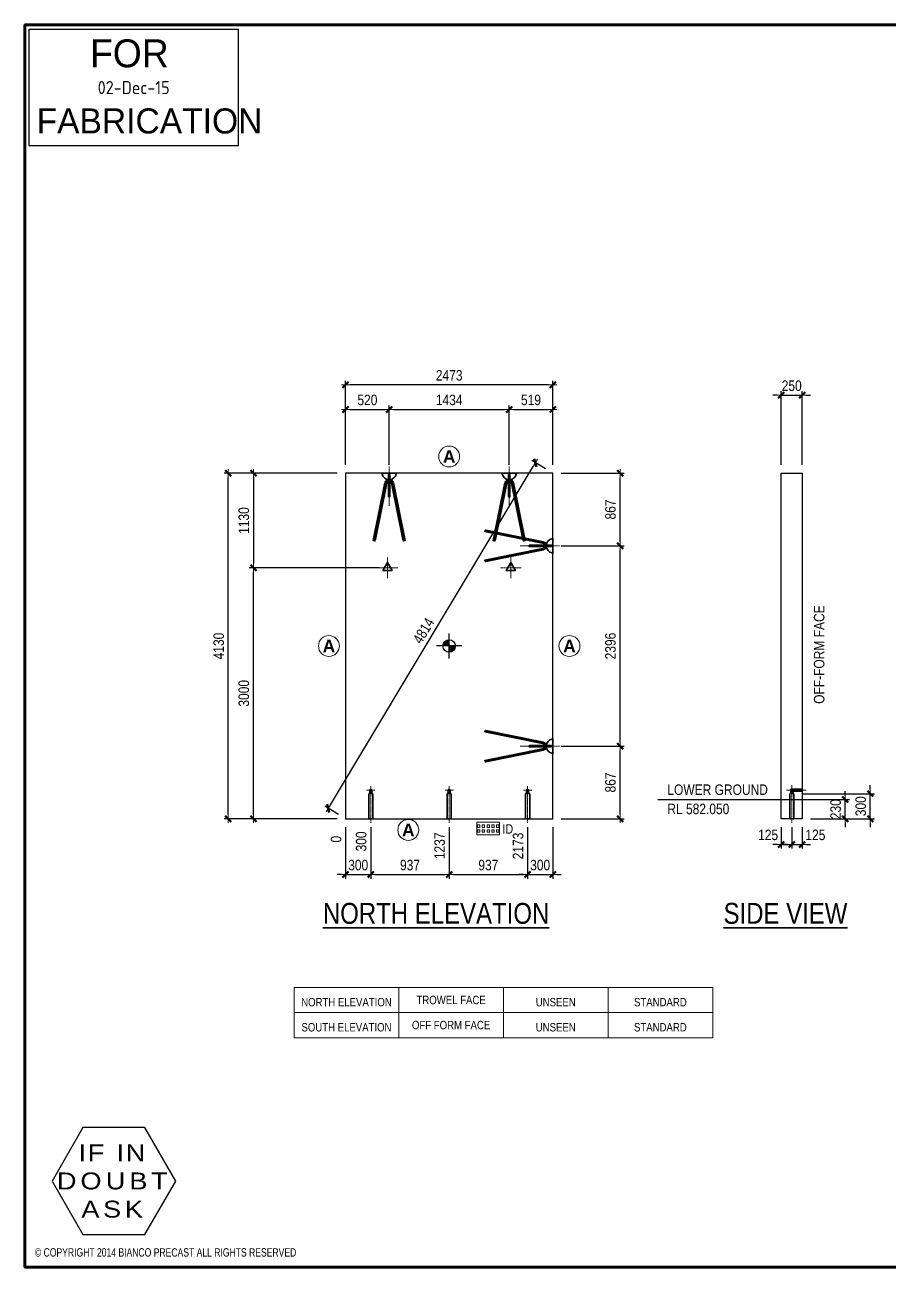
# Model space of a CAD drawing. Extents: x -106187 to -85187, y 571655 to 586505.
# Drawn here: x -106187 to -95862, y 571655 to 586505 of the extents above; entities that cross this region are included whole.
import ezdxf
from ezdxf.enums import TextEntityAlignment as Align

# ---------------------------------------------------------------- set-up
doc = ezdxf.new("R2010")
doc.units = 0
doc.header["$LTSCALE"] = 5
doc.header["$MEASUREMENT"] = 0
for name, pattern in [('CENTER2', [1.125, 0.75, -0.125, 0.125, -0.125]), ('HIDDEN2', [0.1875, 0.125, -0.0625]), ('PHANTOM2', [31.75, 15.875, -3.175, 3.175, -3.175, 3.175, -3.175])]:
    doc.linetypes.add(name, pattern=pattern)
for name, color, linetype in [('COG', 8, 'Continuous'), ('EditOff', 7, 'Continuous'), ('Grid', 8, 'Continuous'), ('LIFTERS', 7, 'Continuous'), ('PANEL', 3, 'Continuous'), ('PLATES', 7, 'Continuous'), ('PROPS', 7, 'Continuous'), ('Stamp-Red', 240, 'Continuous')]:
    doc.layers.add(name, color=color, linetype=linetype)
for name, color, linetype, lineweight in [('Dimension', 4, 'Continuous', 18), ('Dimension_Tick', 7, 'Continuous', 50), ('DUCTS', 130, 'HIDDEN2', 35), ('Ferrule-M20', 160, 'Continuous', 35), ('Legend-Text', 7, 'Continuous', 25), ('Lifter-7t', 200, 'Continuous', 35), ('Outline 0.3', 90, 'Continuous', 30), ('REF', 241, 'Continuous', 13), ('References', 7, 'Continuous', 18), ('Refs-Center', 7, 'CENTER2', 13), ('Refs-Phantom', 7, 'PHANTOM2', 13), ('Reo 0.4', 142, 'Continuous', 40), ('Text-Finishes', 7, 'Continuous', 18), ('Text-General', 7, 'Continuous', 18), ('TEXT25', 4, 'Continuous', 35), ('TEXT50', 3, 'Continuous', 35), ('Title-Border', 7, 'Continuous', 70), ('Title-Text', 7, 'Continuous', 25)]:
    doc.layers.add(name, color=color, linetype=linetype, lineweight=lineweight)
doc.styles.add('Bi', font='ARIALNB.TTF', dxfattribs={"width": 1.2, "height": 150})
doc.styles.add('DateStamp', font='isocp.shx')
doc.styles.add('DateText1', font='GILLUBCD.TTF')
doc.styles.add('DIMENSIONS', font='ARIALN.TTF')
doc.styles.add('GENERAL', font='ARIALN.TTF')
doc.styles.add('ISO', font='ISO3098B.shx')
doc.styles.add('Legend-Text', font='GILC____.TTF')
doc.styles.get("Standard").update_dxf_attribs({"font": 'iso3098b.shx'})
doc.styles.add('Titlebar-Attributes', font='ARIALN.TTF')
doc.styles.add('Titlebar-Text', font='GILC____.TTF')
doc.dimstyles.new('Bianco Precast Shop', dxfattribs={"dimscale": 50, "dimtxt": 2.5, "dimasz": 1, "dimexe": 1, "dimexo": 2, "dimgap": 1, "dimtad": 1, "dimdec": 0, "dimlfac": -1, "dimdsep": 46, "dimtxsty": 'DIMENSIONS', "dimblk": 'DIMS-TICK', "dimcen": 1, "dimclrd": 256, "dimclre": 256, "dimclrt": 256, "dimadec": 3, "dimazin": 2, "dimtfac": 1, "dimtdec": 0, "dimtix": 1, "dimtmove": 2, "dimatfit": 3, "dimfxl": 1, "dimtvp": 1.5, "dimtzin": 0, "dimarcsym": 0})

# ---------------------------------------------------------------- blocks, each defined once
blk = doc.blocks.new('FinishesTable')
at = {"layer": 'Text-Finishes'}
for p, q in [((0, 0), (0, -12)), ((0, 0), (100, 0)), ((25, 0), (25, -12)), ((50, 0), (50, -12)), ((75, 0), (75, -12)), ((100, 0), (100, -12)), ((0, -6), (100, -6)), ((0, -12), (100, -12))]:
    blk.add_line(p, q, dxfattribs=at)
at = {"char_height": 2, "width": 23, "attachment_point": 5, "style": 'GENERAL'}
for s, insert in [('{\\C0;TROWEL FACE}', (37.5, -3)), ('{\\C0;OFF FORM FACE}', (37.5, -9))]:
    blk.add_mtext(s, dxfattribs=dict(at, insert=insert))
at = {"style": 'GENERAL', "flags": 8}
for tag, p in [('VIEWEDOPP', (12.5, -4.51)), ('NFFINISHREF', (62.5, -4.51)), ('NFFINISH', (87.5, -4.51)), ('VIEWED', (12.5, -10.51)), ('FFFINISHREF', (62.5, -10.51)), ('FFFINISH', (87.5, -10.51))]:
    blk.add_attdef(tag, text='', height=2, dxfattribs=at).set_placement(p, align=Align.CENTER)
blk = doc.blocks.new('DIMS-TICK')
for p, q in [((-1, 0), (1, 0)), ((0, 0), (-0.33, 0))]:
    blk.add_line(p, q)
at = {"layer": 'Dimension_Tick'}
blk.add_line((-0.71, -0.71), (0.71, 0.71), dxfattribs=at)
blk = doc.blocks.new('*D31')
at = {"layer": 'Defpoints', "color": 0, "transparency": 16777216}
for p in [(-97025, 577015), (-96901, 577015), (-96901, 576708)]:
    blk.add_point(p, dxfattribs=at)
at = {"layer": 'Dimension', "lineweight": -2, "transparency": 16777216}
for p, q in [((-97025, 576915), (-97025, 576658)), ((-96901, 576915), (-96901, 576658)), ((-97075, 576708), (-97125, 576708)), ((-97025, 576708), (-96901, 576708)), ((-96851, 576708), (-96801, 576708))]:
    blk.add_line(p, q, dxfattribs=at)
at = {"layer": 'Dimension', "lineweight": -2, "transparency": 16777216, "xscale": 50, "yscale": 50, "zscale": 50}
blk.add_blockref('DIMS-TICK', (-97025, 576708), dxfattribs=at)
at = {"layer": 'Dimension', "lineweight": -2, "transparency": 16777216, "xscale": 50, "yscale": 50, "zscale": 50, "rotation": 180}
blk.add_blockref('DIMS-TICK', (-96901, 576708), dxfattribs=at)
at = {"layer": 'Dimension', "transparency": 16777216, "insert": (-96743, 576822), "char_height": 125, "attachment_point": 5, "style": 'DIMENSIONS'}
blk.add_mtext('125', dxfattribs=at)
blk = doc.blocks.new('*D35')
at = {"layer": 'Defpoints', "color": 0, "transparency": 16777216}
for p in [(-97151, 577015), (-97025, 577015), (-97025, 576708)]:
    blk.add_point(p, dxfattribs=at)
at = {"layer": 'Dimension', "lineweight": -2, "transparency": 16777216}
for p, q in [((-97151, 576915), (-97151, 576658)), ((-97025, 576915), (-97025, 576658)), ((-97201, 576708), (-97251, 576708)), ((-97151, 576708), (-97025, 576708)), ((-96975, 576708), (-96925, 576708))]:
    blk.add_line(p, q, dxfattribs=at)
at = {"layer": 'Dimension', "lineweight": -2, "transparency": 16777216, "xscale": 50, "yscale": 50, "zscale": 50}
blk.add_blockref('DIMS-TICK', (-97151, 576708), dxfattribs=at)
at = {"layer": 'Dimension', "lineweight": -2, "transparency": 16777216, "xscale": 50, "yscale": 50, "zscale": 50, "rotation": 180}
blk.add_blockref('DIMS-TICK', (-97025, 576708), dxfattribs=at)
at = {"layer": 'Dimension', "transparency": 16777216, "insert": (-97308, 576822), "char_height": 125, "attachment_point": 5, "style": 'DIMENSIONS'}
blk.add_mtext('125', dxfattribs=at)
blk = doc.blocks.new('*D34')
at = {"layer": 'Defpoints', "color": 0, "transparency": 16777216}
for p in [(-97000, 577315), (-96087, 577315), (-96901, 577015)]:
    blk.add_point(p, dxfattribs=at)
at = {"layer": 'Dimension', "lineweight": -2, "transparency": 16777216}
for p, q in [((-96087, 577365), (-96087, 577415)), ((-96900, 577315), (-96037, 577315)), ((-96087, 577015), (-96087, 577315)), ((-96801, 577015), (-96037, 577015)), ((-96087, 576965), (-96087, 576915))]:
    blk.add_line(p, q, dxfattribs=at)
at = {"layer": 'Dimension', "lineweight": -2, "transparency": 16777216, "xscale": 50, "yscale": 50, "zscale": 50}
for p, rotation in [((-96087, 577315), 270), ((-96087, 577015), 90)]:
    blk.add_blockref('DIMS-TICK', p, dxfattribs=dict(at, rotation=rotation))
at = {"layer": 'Dimension', "transparency": 16777216, "insert": (-96201, 577165), "char_height": 125, "attachment_point": 5, "rotation": 90, "style": 'DIMENSIONS'}
blk.add_mtext('300', dxfattribs=at)
blk = doc.blocks.new('*D33')
at = {"layer": 'Defpoints', "color": 0, "transparency": 16777216}
for p in [(-96901, 577245), (-96387, 577245), (-96901, 577015)]:
    blk.add_point(p, dxfattribs=at)
at = {"layer": 'Dimension', "lineweight": -2, "transparency": 16777216}
for p, q in [((-96801, 577245), (-96337, 577245)), ((-96387, 577295), (-96387, 577345)), ((-96387, 577015), (-96387, 577245)), ((-96801, 577015), (-96337, 577015)), ((-96387, 576965), (-96387, 576915))]:
    blk.add_line(p, q, dxfattribs=at)
at = {"layer": 'Dimension', "lineweight": -2, "transparency": 16777216, "xscale": 50, "yscale": 50, "zscale": 50}
for p, rotation in [((-96387, 577245), 270), ((-96387, 577015), 90)]:
    blk.add_blockref('DIMS-TICK', p, dxfattribs=dict(at, rotation=rotation))
at = {"layer": 'Dimension', "transparency": 16777216, "insert": (-96501, 577130), "char_height": 125, "attachment_point": 5, "rotation": 90, "style": 'DIMENSIONS'}
blk.add_mtext('230', dxfattribs=at)
blk = doc.blocks.new('LEVELRL')
at = {"layer": 'TEXT25', "color": 4, "linetype": 'ByBlock', "style": 'GENERAL'}
for tag, p in [('LEVEL', (226, 110)), ('RLS', (226, -350))]:
    blk.add_attdef(tag, p, '', height=250, dxfattribs=at)
blk = doc.blocks.new('*U13')
for p, q in [((-25, 0), (-25, 300)), ((-25, 300), (0, 300)), ((-25, 0), (0, 0))]:
    blk.add_line(p, q)
at = {"linetype": 'ByBlock', "ltscale": 0.5}
blk.add_line((-13, 328), (13, 352), dxfattribs=at)
blk.add_lwpolyline([(13, 300), (13, 352), (-125, 352), (-125, 328), (-13, 328), (-13, 300)], dxfattribs=at)
blk.add_lwpolyline([(-22, 0), (25, 0), (25, 300), (-22, 300)])
at = {"layer": 'Refs-Center', "ltscale": 0.25}
for p, q in [((-174, 340), (63, 340)), ((0, -50), (0, 402))]:
    blk.add_line(p, q, dxfattribs=at)
blk = doc.blocks.new('*D32')
at = {"layer": 'Defpoints', "color": 0, "transparency": 16777216}
for p in [(-96901, 582078), (-97151, 581145), (-96901, 581145)]:
    blk.add_point(p, dxfattribs=at)
at = {"layer": 'Dimension', "lineweight": -2, "transparency": 16777216}
for p, q in [((-97151, 581245), (-97151, 582128)), ((-96901, 581245), (-96901, 582128)), ((-97201, 582078), (-97251, 582078)), ((-97151, 582078), (-96901, 582078)), ((-96851, 582078), (-96801, 582078))]:
    blk.add_line(p, q, dxfattribs=at)
at = {"layer": 'Dimension', "lineweight": -2, "transparency": 16777216, "xscale": 50, "yscale": 50, "zscale": 50}
blk.add_blockref('DIMS-TICK', (-97151, 582078), dxfattribs=at)
at = {"layer": 'Dimension', "lineweight": -2, "transparency": 16777216, "xscale": 50, "yscale": 50, "zscale": 50, "rotation": 180}
blk.add_blockref('DIMS-TICK', (-96901, 582078), dxfattribs=at)
at = {"layer": 'Dimension', "transparency": 16777216, "insert": (-97026, 582191), "char_height": 125, "attachment_point": 5, "style": 'DIMENSIONS'}
blk.add_mtext('250', dxfattribs=at)
blk = doc.blocks.new('*D29')
at = {"layer": 'Defpoints', "color": 0, "transparency": 16777216}
for p in [(-100089, 581270), (-99881, 581145), (-102355, 577015)]:
    blk.add_point(p, dxfattribs=at)
at = {"layer": 'Dimension', "lineweight": -2, "transparency": 16777216}
for p, q in [((-99967, 581197), (-100132, 581296)), ((-102537, 577183), (-100115, 581227)), ((-102440, 577067), (-102605, 577166))]:
    blk.add_line(p, q, dxfattribs=at)
at = {"layer": 'Dimension', "lineweight": -2, "transparency": 16777216, "xscale": 50, "yscale": 50, "zscale": 50}
for p, rotation in [((-100089, 581270), 59.08387090538471), ((-102563, 577140), 239.0838709053847)]:
    blk.add_blockref('DIMS-TICK', p, dxfattribs=dict(at, rotation=rotation))
at = {"layer": 'Dimension', "transparency": 16777216, "insert": (-101424, 579263), "char_height": 125, "attachment_point": 5, "rotation": 59.0839, "style": 'DIMENSIONS'}
blk.add_mtext('4814', dxfattribs=at)
blk = doc.blocks.new('cog')
at = {"layer": 'COG', "ltscale": 2}
h = blk.add_hatch(color=256, dxfattribs=at)
h.paths.add_polyline_path([(-1.5, 0), (0, 0), (0, 1.5, 0.414214)])
h.paths.add_polyline_path([(0, 0), (0, -1.5, 0.414214), (1.5, 0)])
at = {"layer": 'COG'}
for p, q in [((0, -3), (0, 3)), ((3, 0), (-3, 0))]:
    blk.add_line(p, q, dxfattribs=at)
at = {"layer": 'COG', "ltscale": 2}
blk.add_circle((0, 0), 1.5, dxfattribs=at)
blk = doc.blocks.new('*D28')
at = {"layer": 'Defpoints', "color": 0, "transparency": 16777216}
for p in [(-102355, 581145), (-103457, 580015), (-101855, 580015)]:
    blk.add_point(p, dxfattribs=at)
at = {"layer": 'Dimension', "lineweight": -2, "transparency": 16777216}
for p, q in [((-102455, 581145), (-103507, 581145)), ((-103457, 581095), (-103457, 580065)), ((-101955, 580015), (-103507, 580015))]:
    blk.add_line(p, q, dxfattribs=at)
at = {"layer": 'Dimension', "lineweight": -2, "transparency": 16777216, "xscale": 50, "yscale": 50, "zscale": 50}
for p, rotation in [((-103457, 581145), 90), ((-103457, 580015), 270)]:
    blk.add_blockref('DIMS-TICK', p, dxfattribs=dict(at, rotation=rotation))
at = {"layer": 'Dimension', "transparency": 16777216, "insert": (-103571, 580580), "char_height": 125, "attachment_point": 5, "rotation": 90, "style": 'DIMENSIONS'}
blk.add_mtext('1130', dxfattribs=at)
blk = doc.blocks.new('*D27')
at = {"layer": 'Defpoints', "color": 0, "transparency": 16777216}
for p in [(-103757, 581145), (-102355, 581145), (-102355, 577015)]:
    blk.add_point(p, dxfattribs=at)
at = {"layer": 'Dimension', "lineweight": -2, "transparency": 16777216}
for p, q in [((-102455, 581145), (-103807, 581145)), ((-103757, 577065), (-103757, 581095)), ((-102455, 577015), (-103807, 577015))]:
    blk.add_line(p, q, dxfattribs=at)
at = {"layer": 'Dimension', "lineweight": -2, "transparency": 16777216, "xscale": 50, "yscale": 50, "zscale": 50}
for p, rotation in [((-103757, 581145), 90), ((-103757, 577015), 270)]:
    blk.add_blockref('DIMS-TICK', p, dxfattribs=dict(at, rotation=rotation))
at = {"layer": 'Dimension', "transparency": 16777216, "insert": (-103871, 579080), "char_height": 125, "attachment_point": 5, "rotation": 90, "style": 'DIMENSIONS'}
blk.add_mtext('4130', dxfattribs=at)
blk = doc.blocks.new('*D26')
at = {"layer": 'Defpoints', "color": 0, "transparency": 16777216}
for p in [(-103457, 580015), (-101855, 580015), (-102355, 577015)]:
    blk.add_point(p, dxfattribs=at)
at = {"layer": 'Dimension', "lineweight": -2, "transparency": 16777216}
for p, q in [((-101955, 580015), (-103507, 580015)), ((-103457, 577065), (-103457, 579965)), ((-102455, 577015), (-103507, 577015))]:
    blk.add_line(p, q, dxfattribs=at)
at = {"layer": 'Dimension', "lineweight": -2, "transparency": 16777216, "xscale": 50, "yscale": 50, "zscale": 50}
for p, rotation in [((-103457, 580015), 90), ((-103457, 577015), 270)]:
    blk.add_blockref('DIMS-TICK', p, dxfattribs=dict(at, rotation=rotation))
at = {"layer": 'Dimension', "transparency": 16777216, "insert": (-103571, 578515), "char_height": 125, "attachment_point": 5, "rotation": 90, "style": 'DIMENSIONS'}
blk.add_mtext('3000', dxfattribs=at)
blk = doc.blocks.new('*D25')
at = {"layer": 'Defpoints', "color": 0, "transparency": 16777216}
for p in [(-102355, 582201), (-102355, 581145), (-99881, 581145)]:
    blk.add_point(p, dxfattribs=at)
at = {"layer": 'Dimension', "lineweight": -2, "transparency": 16777216}
for p, q in [((-102355, 581245), (-102355, 582251)), ((-99931, 582201), (-102305, 582201)), ((-99881, 581245), (-99881, 582251))]:
    blk.add_line(p, q, dxfattribs=at)
at = {"layer": 'Dimension', "lineweight": -2, "transparency": 16777216, "xscale": 50, "yscale": 50, "zscale": 50, "rotation": 180}
blk.add_blockref('DIMS-TICK', (-102355, 582201), dxfattribs=at)
at = {"layer": 'Dimension', "lineweight": -2, "transparency": 16777216, "xscale": 50, "yscale": 50, "zscale": 50}
blk.add_blockref('DIMS-TICK', (-99881, 582201), dxfattribs=at)
at = {"layer": 'Dimension', "transparency": 16777216, "insert": (-101118, 582315), "char_height": 125, "attachment_point": 5, "style": 'DIMENSIONS'}
blk.add_mtext('2473', dxfattribs=at)
blk = doc.blocks.new('*D24')
at = {"layer": 'Defpoints', "color": 0, "transparency": 16777216}
for p in [(-99881, 581907), (-100400, 581145), (-99881, 581145)]:
    blk.add_point(p, dxfattribs=at)
at = {"layer": 'Dimension', "lineweight": -2, "transparency": 16777216}
for p, q in [((-100400, 581245), (-100400, 581957)), ((-100350, 581907), (-99931, 581907)), ((-99881, 581245), (-99881, 581957))]:
    blk.add_line(p, q, dxfattribs=at)
at = {"layer": 'Dimension', "lineweight": -2, "transparency": 16777216, "xscale": 50, "yscale": 50, "zscale": 50, "rotation": 180}
blk.add_blockref('DIMS-TICK', (-100400, 581907), dxfattribs=at)
at = {"layer": 'Dimension', "lineweight": -2, "transparency": 16777216, "xscale": 50, "yscale": 50, "zscale": 50}
blk.add_blockref('DIMS-TICK', (-99881, 581907), dxfattribs=at)
at = {"layer": 'Dimension', "transparency": 16777216, "insert": (-100141, 582021), "char_height": 125, "attachment_point": 5, "style": 'DIMENSIONS'}
blk.add_mtext('519', dxfattribs=at)
blk = doc.blocks.new('*D23')
at = {"layer": 'Defpoints', "color": 0, "transparency": 16777216}
for p in [(-100400, 581907), (-101835, 581145), (-100400, 581145)]:
    blk.add_point(p, dxfattribs=at)
at = {"layer": 'Dimension', "lineweight": -2, "transparency": 16777216}
for p, q in [((-101835, 581245), (-101835, 581957)), ((-101785, 581907), (-100450, 581907)), ((-100400, 581245), (-100400, 581957))]:
    blk.add_line(p, q, dxfattribs=at)
at = {"layer": 'Dimension', "lineweight": -2, "transparency": 16777216, "xscale": 50, "yscale": 50, "zscale": 50, "rotation": 180}
blk.add_blockref('DIMS-TICK', (-101835, 581907), dxfattribs=at)
at = {"layer": 'Dimension', "lineweight": -2, "transparency": 16777216, "xscale": 50, "yscale": 50, "zscale": 50}
blk.add_blockref('DIMS-TICK', (-100400, 581907), dxfattribs=at)
at = {"layer": 'Dimension', "transparency": 16777216, "insert": (-101118, 582021), "char_height": 125, "attachment_point": 5, "style": 'DIMENSIONS'}
blk.add_mtext('1434', dxfattribs=at)
blk = doc.blocks.new('*D22')
at = {"layer": 'Defpoints', "color": 0, "transparency": 16777216}
for p in [(-101835, 581907), (-102355, 581145), (-101835, 581145)]:
    blk.add_point(p, dxfattribs=at)
at = {"layer": 'Dimension', "lineweight": -2, "transparency": 16777216}
for p, q in [((-102355, 581245), (-102355, 581957)), ((-102305, 581907), (-101885, 581907)), ((-101835, 581245), (-101835, 581957))]:
    blk.add_line(p, q, dxfattribs=at)
at = {"layer": 'Dimension', "lineweight": -2, "transparency": 16777216, "xscale": 50, "yscale": 50, "zscale": 50, "rotation": 180}
blk.add_blockref('DIMS-TICK', (-102355, 581907), dxfattribs=at)
at = {"layer": 'Dimension', "lineweight": -2, "transparency": 16777216, "xscale": 50, "yscale": 50, "zscale": 50}
blk.add_blockref('DIMS-TICK', (-101835, 581907), dxfattribs=at)
at = {"layer": 'Dimension', "transparency": 16777216, "insert": (-102095, 582021), "char_height": 125, "attachment_point": 5, "style": 'DIMENSIONS'}
blk.add_mtext('520', dxfattribs=at)
blk = doc.blocks.new('*D21')
at = {"layer": 'Defpoints', "color": 0, "transparency": 16777216}
for p in [(-99881, 581145), (-99077, 581145), (-99881, 580278)]:
    blk.add_point(p, dxfattribs=at)
at = {"layer": 'Dimension', "lineweight": -2, "transparency": 16777216}
for p, q in [((-99781, 581145), (-99027, 581145)), ((-99077, 580328), (-99077, 581095)), ((-99781, 580278), (-99027, 580278))]:
    blk.add_line(p, q, dxfattribs=at)
at = {"layer": 'Dimension', "lineweight": -2, "transparency": 16777216, "xscale": 50, "yscale": 50, "zscale": 50}
for p, rotation in [((-99077, 581145), 90), ((-99077, 580278), 270)]:
    blk.add_blockref('DIMS-TICK', p, dxfattribs=dict(at, rotation=rotation))
at = {"layer": 'Dimension', "transparency": 16777216, "insert": (-99191, 580712), "char_height": 125, "attachment_point": 5, "rotation": 90, "style": 'DIMENSIONS'}
blk.add_mtext('867', dxfattribs=at)
blk = doc.blocks.new('*D20')
at = {"layer": 'Defpoints', "color": 0, "transparency": 16777216}
for p in [(-99881, 580278), (-99077, 580278), (-99881, 577882)]:
    blk.add_point(p, dxfattribs=at)
at = {"layer": 'Dimension', "lineweight": -2, "transparency": 16777216}
for p, q in [((-99781, 580278), (-99027, 580278)), ((-99077, 577932), (-99077, 580228)), ((-99781, 577882), (-99027, 577882))]:
    blk.add_line(p, q, dxfattribs=at)
at = {"layer": 'Dimension', "lineweight": -2, "transparency": 16777216, "xscale": 50, "yscale": 50, "zscale": 50}
for p, rotation in [((-99077, 580278), 90), ((-99077, 577882), 270)]:
    blk.add_blockref('DIMS-TICK', p, dxfattribs=dict(at, rotation=rotation))
at = {"layer": 'Dimension', "transparency": 16777216, "insert": (-99191, 579080), "char_height": 125, "attachment_point": 5, "rotation": 90, "style": 'DIMENSIONS'}
blk.add_mtext('2396', dxfattribs=at)
blk = doc.blocks.new('*D19')
at = {"layer": 'Defpoints', "color": 0, "transparency": 16777216}
for p in [(-99881, 577882), (-99077, 577882), (-99881, 577015)]:
    blk.add_point(p, dxfattribs=at)
at = {"layer": 'Dimension', "lineweight": -2, "transparency": 16777216}
for p, q in [((-99781, 577882), (-99027, 577882)), ((-99077, 577065), (-99077, 577832)), ((-99781, 577015), (-99027, 577015))]:
    blk.add_line(p, q, dxfattribs=at)
at = {"layer": 'Dimension', "lineweight": -2, "transparency": 16777216, "xscale": 50, "yscale": 50, "zscale": 50}
for p, rotation in [((-99077, 577882), 90), ((-99077, 577015), 270)]:
    blk.add_blockref('DIMS-TICK', p, dxfattribs=dict(at, rotation=rotation))
at = {"layer": 'Dimension', "transparency": 16777216, "insert": (-99191, 577449), "char_height": 125, "attachment_point": 5, "rotation": 90, "style": 'DIMENSIONS'}
blk.add_mtext('867', dxfattribs=at)
blk = doc.blocks.new('*D18')
at = {"layer": 'Defpoints', "color": 0, "transparency": 16777216}
for p in [(-100181, 577015), (-99881, 577015), (-99881, 576348)]:
    blk.add_point(p, dxfattribs=at)
at = {"layer": 'Dimension', "lineweight": -2, "transparency": 16777216}
for p, q in [((-100181, 576915), (-100181, 576298)), ((-99881, 576915), (-99881, 576298)), ((-100231, 576348), (-100281, 576348)), ((-100181, 576348), (-99881, 576348)), ((-99831, 576348), (-99781, 576348))]:
    blk.add_line(p, q, dxfattribs=at)
at = {"layer": 'Dimension', "lineweight": -2, "transparency": 16777216, "xscale": 50, "yscale": 50, "zscale": 50}
blk.add_blockref('DIMS-TICK', (-100181, 576348), dxfattribs=at)
at = {"layer": 'Dimension', "lineweight": -2, "transparency": 16777216, "xscale": 50, "yscale": 50, "zscale": 50, "rotation": 180}
blk.add_blockref('DIMS-TICK', (-99881, 576348), dxfattribs=at)
at = {"layer": 'Dimension', "transparency": 16777216, "insert": (-100031, 576461), "char_height": 125, "attachment_point": 5, "style": 'DIMENSIONS'}
blk.add_mtext('300', dxfattribs=at)
blk = doc.blocks.new('*D17')
at = {"layer": 'Defpoints', "color": 0, "transparency": 16777216}
for p in [(-101118, 577015), (-100181, 577015), (-100181, 576348)]:
    blk.add_point(p, dxfattribs=at)
at = {"layer": 'Dimension', "lineweight": -2, "transparency": 16777216}
for p, q in [((-101118, 576915), (-101118, 576298)), ((-100181, 576915), (-100181, 576298)), ((-101068, 576348), (-100231, 576348))]:
    blk.add_line(p, q, dxfattribs=at)
at = {"layer": 'Dimension', "lineweight": -2, "transparency": 16777216, "xscale": 50, "yscale": 50, "zscale": 50, "rotation": 180}
blk.add_blockref('DIMS-TICK', (-101118, 576348), dxfattribs=at)
at = {"layer": 'Dimension', "lineweight": -2, "transparency": 16777216, "xscale": 50, "yscale": 50, "zscale": 50}
blk.add_blockref('DIMS-TICK', (-100181, 576348), dxfattribs=at)
at = {"layer": 'Dimension', "transparency": 16777216, "insert": (-100650, 576461), "char_height": 125, "attachment_point": 5, "style": 'DIMENSIONS'}
blk.add_mtext('937', dxfattribs=at)
blk = doc.blocks.new('*D16')
at = {"layer": 'Defpoints', "color": 0, "transparency": 16777216}
for p in [(-102055, 577015), (-101118, 577015), (-101118, 576348)]:
    blk.add_point(p, dxfattribs=at)
at = {"layer": 'Dimension', "lineweight": -2, "transparency": 16777216}
for p, q in [((-102055, 576915), (-102055, 576298)), ((-101118, 576915), (-101118, 576298)), ((-102005, 576348), (-101168, 576348))]:
    blk.add_line(p, q, dxfattribs=at)
at = {"layer": 'Dimension', "lineweight": -2, "transparency": 16777216, "xscale": 50, "yscale": 50, "zscale": 50, "rotation": 180}
blk.add_blockref('DIMS-TICK', (-102055, 576348), dxfattribs=at)
at = {"layer": 'Dimension', "lineweight": -2, "transparency": 16777216, "xscale": 50, "yscale": 50, "zscale": 50}
blk.add_blockref('DIMS-TICK', (-101118, 576348), dxfattribs=at)
at = {"layer": 'Dimension', "transparency": 16777216, "insert": (-101586, 576461), "char_height": 125, "attachment_point": 5, "style": 'DIMENSIONS'}
blk.add_mtext('937', dxfattribs=at)
blk = doc.blocks.new('*D15')
at = {"layer": 'Defpoints', "color": 0, "transparency": 16777216}
for p in [(-102355, 577015), (-102055, 577015), (-102055, 576348)]:
    blk.add_point(p, dxfattribs=at)
at = {"layer": 'Dimension', "lineweight": -2, "transparency": 16777216}
for p, q in [((-102355, 576915), (-102355, 576298)), ((-102055, 576915), (-102055, 576298)), ((-102405, 576348), (-102455, 576348)), ((-102355, 576348), (-102055, 576348)), ((-102005, 576348), (-101955, 576348))]:
    blk.add_line(p, q, dxfattribs=at)
at = {"layer": 'Dimension', "lineweight": -2, "transparency": 16777216, "xscale": 50, "yscale": 50, "zscale": 50}
blk.add_blockref('DIMS-TICK', (-102355, 576348), dxfattribs=at)
at = {"layer": 'Dimension', "lineweight": -2, "transparency": 16777216, "xscale": 50, "yscale": 50, "zscale": 50, "rotation": 180}
blk.add_blockref('DIMS-TICK', (-102055, 576348), dxfattribs=at)
at = {"layer": 'Dimension', "transparency": 16777216, "insert": (-102205, 576461), "char_height": 125, "attachment_point": 5, "style": 'DIMENSIONS'}
blk.add_mtext('300', dxfattribs=at)
blk = doc.blocks.new('IDTAG')
for points in [[(33, -54), (33, 96), (-237, 96), (-237, -54)], [(-229, 35), (-201, 35), (-201, 63), (-229, 63)], [(-229, -21), (-201, -21), (-201, 7), (-229, 7)], [(-172, 35), (-144, 35), (-144, 63), (-172, 63)], [(-172, -21), (-144, -21), (-144, 7), (-172, 7)], [(-116, 35), (-88, 35), (-88, 63), (-116, 63)], [(-116, -21), (-88, -21), (-88, 7), (-116, 7)], [(-59, 35), (-31, 35), (-31, 63), (-59, 63)], [(-59, -21), (-31, -21), (-31, 7), (-59, 7)], [(-3, 35), (25, 35), (25, 63), (-3, 63)], [(-3, -21), (25, -21), (25, 7), (-3, 7)]]:
    blk.add_lwpolyline(points, close=True)
at = {"layer": 'Text-General', "linetype": 'Continuous', "style": 'GENERAL'}
blk.add_text('ID', height=112.5, dxfattribs=at).set_placement((68, -40))
blk = doc.blocks.new('Lifter-Side7t')
at = {"layer": 'Lifter-7t'}
blk.add_hatch(color=256, dxfattribs=at).paths.add_polyline_path([(-8, -283), (7, -283), (7, -15), (-8, -15)])
blk.add_lwpolyline([(84, -8, -0.308618), (85, -7, 0.359298), (91, 0), (-91, 0, 0.359298), (-85, -7, -0.308618), (-84, -8, 0.348675), (-8, -75), (-8, -15), (7, -15), (7, -75, 0.348675)], format="xyb", close=True, dxfattribs=at)
blk.add_lwpolyline([(-8, -283), (7, -283), (7, -15), (-8, -15)], close=True, dxfattribs=at)
at = {"layer": 'Refs-Phantom', "ltscale": 0.1}
blk.add_line((0, -389), (0, 84), dxfattribs=at)
at = {"layer": 'Reo 0.4'}
blk.add_lwpolyline([(47, -115), (188, -803), (172, -806), (31, -119, 0.816364), (-31, -119), (-172, -806), (-188, -803), (-47, -115, -0.816364)], format="xyb", close=True, dxfattribs=at)
blk = doc.blocks.new('GT300FF50')
for p, q in [((-25, 0), (-25, 300)), ((25, 300), (-25, 300)), ((12, 340), (-12, 340)), ((12, 300), (-12, 300)), ((12, 300), (12, 340)), ((25, 0), (25, 300)), ((25, 0), (-25, 0))]:
    blk.add_line(p, q)
at = {"linetype": 'HIDDEN2'}
blk.add_line((-12, 300), (-12, 340), dxfattribs=at)
blk.add_circle((0, 340), 12)
at = {"layer": 'Refs-Center'}
for p, q in [((50, 340), (-50, 340)), ((0, -50), (0, 390))]:
    blk.add_line(p, q, dxfattribs=at)
at = {"layer": 'Refs-Center', "flags": 1}
for tag in ['ORDER', 'ORDERNO', 'GRTLENGTH', 'GRTDIA', 'GRTLOADBEAR', 'GRTOFFSETDIST', 'GRTOFFSETFACE', 'GRTFACE', 'DWLDIA', 'DWLSUPP', 'DWLTYPE', 'DWLGALV', 'DWLCOG', 'DWLHIDE', 'DWLLENGTH']:
    blk.add_attdef(tag, (0, 0), '', height=125, dxfattribs=at)
blk = doc.blocks.new('Ferrule-M20-FS-PROP')
blk.add_lwpolyline([(0, 62), (-54, -31), (54, -31)], close=True)
at = {"layer": 'Refs-Center', "ltscale": 0.25}
for p, q in [((-125, 0), (125, 0)), ((0, -125), (0, 125))]:
    blk.add_line(p, q, dxfattribs=at)
at = {"layer": 'PROPS', "color": 7, "flags": 1}
for tag, p in [('ORDER', (0, 0)), ('ORDERNO', (0, 0)), ('FURN', (50, 0)), ('SIZE', (50, -100))]:
    blk.add_attdef(tag, p, '', height=50, dxfattribs=at)
blk = doc.blocks.new('Stamp-If_In_Doubt_Ask')
blk.add_lwpolyline([(14.78, 0), (7.39, 12.8), (-7.39, 12.8), (-14.78, 0), (-7.39, -12.8), (7.39, -12.8)], close=True)
at = {"insert": (0, 0), "char_height": 4.0431, "width": 23.1463, "attachment_point": 5, "style": 'DateText1'}
blk.add_mtext('{\\W1.2;\\T1.2;IF IN DOUBT ASK}', dxfattribs=at)
blk = doc.blocks.new('A3_Shopdwg Sheet')
at = {"layer": 'Title-Border'}
blk.add_lwpolyline([(0, 0), (-420, 0), (-420, 297), (0, 297)], close=True, dxfattribs=at)
at = {"layer": 'Stamp-Red'}
blk.add_blockref('Stamp-If_In_Doubt_Ask', (-398.72, 20.58), dxfattribs=at)
at = {"style": 'Titlebar-Attributes'}
blk.add_attdef('DATEPLOTTED', (-32.18, 16.34), '', height=2.3, dxfattribs=at)
at = {"layer": 'Defpoints', "color": 2, "linetype": 'Continuous', "style": 'Titlebar-Text', "flags": 9}
for tag, p in [('PROJECTPREFIX', (-29.16, 297.21)), ('PROJECTNO', (-1.65, 297.21))]:
    blk.add_attdef(tag, text='', height=2, dxfattribs=at).set_placement(p, align=Align.RIGHT)
at = {"layer": 'EditOff', "color": 1, "linetype": 'Continuous', "style": 'ISO', "flags": 9}
for tag, p in [('REOCOG', (-21.07, 297.12)), ('REOLAP', (-13.68, 296.87))]:
    blk.add_attdef(tag, text='', height=1.25, dxfattribs=at).set_placement(p, align=Align.BOTTOM_RIGHT)
at = {"layer": 'Legend-Text', "insert": (-386.38, 3.51), "char_height": 2, "width": 62.6698, "attachment_point": 5, "style": 'Legend-Text'}
blk.add_mtext('© COPYRIGHT 2014 BIANCO PRECAST ALL RIGHTS RESERVED', dxfattribs=at)
at = {"layer": 'Title-Text', "style": 'Titlebar-Attributes'}
for tag, p, height in [('ADDRESS-1', (-40.43, 38.66), 3.5), ('PROJECT-NAME', (-133.58, 35.09), 5), ('ADDRESS-2', (-40.43, 33.18), 3.5), ('DATE', (-62.92, 23.25), 2.3), ('DRAWN', (-62.92, 13.87), 2.3), ('CHECKED', (-62.92, 4.75), 2.3), ('DRAWING-NO.', (-44.63, 4.75), 4)]:
    blk.add_attdef(tag, p, '', height=height, dxfattribs=at)
for tag, height, p in [('SCALE', 2.3, (-14.71, 26.76)), ('SHEET_SIZE', 2, (-14.71, 22.38))]:
    blk.add_attdef(tag, text='', height=height, dxfattribs=at).set_placement(p, align=Align.BOTTOM_CENTER)
blk.add_attdef('REVISION', text='', height=3, dxfattribs=at).set_placement((-6.32, 8.61), align=Align.MIDDLE)
blk = doc.blocks.new('*D38')
at = {"layer": 'Defpoints', "color": 0, "transparency": 16777216}
for p in [(-102355, 577015), (-102355, 577015), (-102355, 576855)]:
    blk.add_point(p, dxfattribs=at)
at = {"layer": 'Dimension', "lineweight": -2, "transparency": 16777216}
blk.add_line((-102355, 576915), (-102355, 576738), dxfattribs=at)
at = {"layer": 'Dimension', "transparency": 16777216, "insert": (-102469, 576771), "char_height": 125, "attachment_point": 5, "rotation": 90, "style": 'DIMENSIONS'}
blk.add_mtext('0', dxfattribs=at)
blk = doc.blocks.new('*D39')
at = {"layer": 'Defpoints', "color": 0, "transparency": 16777216}
for p in [(-102355, 577015), (-102055, 577015), (-102055, 576907)]:
    blk.add_point(p, dxfattribs=at)
at = {"layer": 'Dimension', "lineweight": -2, "transparency": 16777216}
blk.add_line((-102055, 576915), (-102055, 576631), dxfattribs=at)
at = {"layer": 'Dimension', "transparency": 16777216, "insert": (-102169, 576744), "char_height": 125, "attachment_point": 5, "rotation": 90, "style": 'DIMENSIONS'}
blk.add_mtext('300', dxfattribs=at)
blk = doc.blocks.new('*D40')
at = {"layer": 'Defpoints', "color": 0, "transparency": 16777216}
for p in [(-102355, 577015), (-101118, 577015), (-101118, 576890)]:
    blk.add_point(p, dxfattribs=at)
at = {"layer": 'Dimension', "lineweight": -2, "transparency": 16777216}
blk.add_line((-101118, 576915), (-101118, 576543), dxfattribs=at)
at = {"layer": 'Dimension', "transparency": 16777216, "insert": (-101232, 576692), "char_height": 125, "attachment_point": 5, "rotation": 90, "style": 'DIMENSIONS'}
blk.add_mtext('1237', dxfattribs=at)
blk = doc.blocks.new('*D41')
at = {"layer": 'Defpoints', "color": 0, "transparency": 16777216}
for p in [(-102355, 577015), (-100181, 577015), (-100181, 576894)]:
    blk.add_point(p, dxfattribs=at)
at = {"layer": 'Dimension', "lineweight": -2, "transparency": 16777216}
blk.add_line((-100181, 576915), (-100181, 576536), dxfattribs=at)
at = {"layer": 'Dimension', "transparency": 16777216, "insert": (-100295, 576690), "char_height": 125, "attachment_point": 5, "rotation": 90, "style": 'DIMENSIONS'}
blk.add_mtext('2173', dxfattribs=at)
blk = doc.blocks.new('Stamp-Fab')
blk.add_lwpolyline([(-24.94, 13.94), (24.94, 13.94), (24.94, -13.94), (-24.94, -13.94)], close=True)
at = {"width": 43.6627, "attachment_point": 1, "style": 'DateText1'}
for s, insert, char_height in [('    FOR', (-20.35, 11.53), 6.667), ('FABRICATION', (-23.19, -4.97), 6)]:
    blk.add_mtext(s, dxfattribs=dict(at, insert=insert, char_height=char_height))
at = {"style": 'DateStamp'}
blk.add_attdef('DATE_FAB', text='', height=3.12, dxfattribs=at).set_placement((0, 0), align=Align.MIDDLE_CENTER)

msp = doc.modelspace()

# ---------------------------------------------------------------- linework, layer by layer
at = {"layer": 'Grid'}
msp.add_line((-98624.7, 577245.4), (-96718.9, 577245.4), dxfattribs=at)
at = {"layer": 'Outline 0.3'}
msp.add_lwpolyline([(-96900.6, 577015.4), (-97150.6, 577015.4), (-97150.6, 581145.4), (-96900.6, 581145.4), (-96900.6, 577015.4)], dxfattribs=at)
at = {"layer": 'PANEL'}
for p, q in [((-102354.7, 581145.4), (-102354.7, 577015.4)), ((-99881.4, 581145.4), (-102354.7, 581145.4)), ((-99881.4, 577015.4), (-99881.4, 581145.4)), ((-102354.7, 577015.4), (-99881.4, 577015.4))]:
    msp.add_line(p, q, dxfattribs=at)
at = {"layer": 'References'}
for centre in [(-101118, 581345.4), (-102554.7, 579080.4), (-99681.4, 579080.4), (-101606.6, 576881.5)]:
    msp.add_circle(centre, 125, dxfattribs=at)

# ---------------------------------------------------------------- block references
at = {"layer": 'Dimension', "xscale": 50, "yscale": 50}
msp.add_blockref('cog', (-101117.7, 579080.4, 125), dxfattribs=at)
at = {"layer": 'DUCTS'}
for p in [(-102054.7, 577015.4), (-101118, 577015.4), (-100181.4, 577015.4)]:
    msp.add_blockref('GT300FF50', p, dxfattribs=at)
at = {"layer": 'DUCTS', "xscale": -1}
msp.add_blockref('*U13', (-97025.4, 577015.4), dxfattribs=at)
at = {"layer": 'EditOff', "color": 7, "xscale": 50, "yscale": 50, "zscale": 50}
msp.add_blockref('A3_Shopdwg Sheet', (-85187.1, 571655.4), dxfattribs=at)
at = {"layer": 'Ferrule-M20'}
for p in [(-101854.7, 580015.4), (-100381.4, 580015.4)]:
    msp.add_blockref('Ferrule-M20-FS-PROP', p, dxfattribs=at)
at = {"layer": 'LIFTERS', "color": 7}
for p in [(-101834.7, 581145.4), (-100400.4, 581145.4)]:
    msp.add_blockref('Lifter-Side7t', p, dxfattribs=at)
at = {"layer": 'LIFTERS', "color": 7, "rotation": 269.9999999999997}
for p in [(-99881.4, 580278.4), (-99881.4, 577882.4)]:
    msp.add_blockref('Lifter-Side7t', p, dxfattribs=at)
at = {"layer": 'PLATES', "color": 7, "xscale": 0.5, "yscale": 0.5, "zscale": 0.5}
msp.add_blockref('LEVELRL', (-98624.7, 577245.4), dxfattribs=at).add_auto_attribs({'LEVEL': 'LOWER GROUND', 'RLS': 'RL 582.050'})
at = {"layer": 'REF'}
msp.add_blockref('IDTAG', (-100550.1, 576877.8), dxfattribs=at)
at = {"layer": 'Stamp-Red', "xscale": 50, "yscale": 50, "zscale": 50}
msp.add_blockref('Stamp-Fab', (-104887.1, 585755.4), dxfattribs=at).add_auto_attribs({'DATE_FAB': '02-Dec-15'})
at = {"layer": 'Text-Finishes'}
ref = msp.add_blockref('FinishesTable', (-102970.1, 574998.5), dxfattribs=dict(at, xscale=50, yscale=50, zscale=50))
ref.add_attrib('NFFINISH', 'STANDARD', dxfattribs={"layer": '0', "height": 100, "style": 'GENERAL'}).set_placement((-98595.1, 574773.1), align=Align.CENTER)
ref.add_attrib('FFFINISH', 'STANDARD', dxfattribs={"layer": '0', "height": 100, "style": 'GENERAL'}).set_placement((-98595.1, 574473.1), align=Align.CENTER)
ref.add_attrib('NFFINISHREF', 'UNSEEN', dxfattribs={"layer": '0', "height": 100, "style": 'GENERAL'}).set_placement((-99845.1, 574773.1), align=Align.CENTER)
ref.add_attrib('FFFINISHREF', 'UNSEEN', dxfattribs={"layer": '0', "height": 100, "style": 'GENERAL'}).set_placement((-99845.1, 574473.1), align=Align.CENTER)
ref.add_attrib('VIEWEDOPP', 'NORTH ELEVATION', dxfattribs={"layer": '0', "height": 100, "style": 'GENERAL'}).set_placement((-102345.1, 574773.1), align=Align.CENTER)
ref.add_attrib('VIEWED', 'SOUTH ELEVATION', dxfattribs={"layer": '0', "height": 100, "style": 'GENERAL'}).set_placement((-102345.1, 574473.1), align=Align.CENTER)

# ---------------------------------------------------------------- texts
at = {"layer": 'References', "style": 'Bi', "width": 1.2}
for p in [(-101118, 581345.4), (-102554.7, 579080.4), (-99681.4, 579080.4), (-101606.6, 576881.5)]:
    msp.add_text('A', height=150, dxfattribs=at).set_placement(p, align=Align.MIDDLE)
at = {"layer": 'Text-General', "style": 'GENERAL'}
msp.add_text('OFF-FORM FACE', height=125, rotation=90, dxfattribs=at).set_placement((-96635.6, 578388.9))
at = {"layer": 'TEXT50', "style": 'GENERAL'}
for s, p in [('%%UNORTH ELEVATION', (-102626.6, 575759.8)), ('%%USIDE VIEW', (-97840.3, 575759.8))]:
    msp.add_text(s, height=250, dxfattribs=at).set_placement(p)

# ---------------------------------------------------------------- dimensions: what is measured, and where the dimension line sits
at = {"layer": 'Dimension'}
for base, p1, p2, picture, middle in [((-102354.7, 582201.1), (-99881.4, 581145.4), (-102354.7, 581145.4), '*D25', (-101118, 582314.9)), ((-96900.6, 582077.5), (-97150.6, 581145.4), (-96900.6, 581145.4), '*D32', (-97025.6, 582191.4)), ((-101834.7, 581907.3), (-102354.7, 581145.4), (-101834.7, 581145.4), '*D22', (-102094.7, 582021.1)), ((-100400.4, 581907.3), (-101834.7, 581145.4), (-100400.4, 581145.4), '*D23', (-101117.5, 582021.1)), ((-99881.4, 581907.3), (-100400.4, 581145.4), (-99881.4, 581145.4), '*D24', (-100140.9, 582021.1)), ((-102054.7, 576347.5), (-102354.7, 577015.4), (-102054.7, 577015.4), '*D15', (-102204.7, 576461.4)), ((-101118, 576347.5), (-102054.7, 577015.4), (-101118, 577015.4), '*D16', (-101586.4, 576461.4)), ((-100181.4, 576347.5), (-101118, 577015.4), (-100181.4, 577015.4), '*D17', (-100649.7, 576461.4)), ((-99881.4, 576347.5), (-100181.4, 577015.4), (-99881.4, 577015.4), '*D18', (-100031.4, 576461.4))]:
    dim = msp.add_linear_dim(base=base, p1=p1, p2=p2, dimstyle='Bianco Precast Shop', dxfattribs=at)
    dim.commit()
    dim.dimension.update_dxf_attribs({"geometry": picture, "text_midpoint": middle})
dim = msp.add_aligned_dim(p1=(-102354.7, 577015.4), p2=(-99881.4, 581145.4), distance=242.3, dimstyle='Bianco Precast Shop', dxfattribs=at)
dim.commit()
dim.dimension.update_dxf_attribs({"geometry": '*D29', "text_midpoint": (-101423.5, 579263.4)})
for base, p1, p2, picture, middle in [((-103756.9, 581145.4), (-102354.7, 577015.4), (-102354.7, 581145.4), '*D27', (-103870.7, 579080.4)), ((-103456.9, 580015.4), (-102354.7, 581145.4), (-101854.7, 580015.4), '*D28', (-103570.7, 580580.4)), ((-99077.3, 581145.4), (-99881.4, 580278.4), (-99881.4, 581145.4), '*D21', (-99191.2, 580711.9)), ((-99077.3, 580278.4), (-99881.4, 577882.4), (-99881.4, 580278.4), '*D20', (-99191.2, 579080.4)), ((-103456.9, 580015.4), (-102354.7, 577015.4), (-101854.7, 580015.4), '*D26', (-103570.7, 578515.4)), ((-99077.3, 577882.4), (-99881.4, 577015.4), (-99881.4, 577882.4), '*D19', (-99191.2, 577448.9)), ((-96087.2, 577315.4), (-96900.6, 577015.4), (-97000.4, 577315.4), '*D34', (-96201, 577165.4)), ((-96387.2, 577245.4), (-96900.6, 577015.4), (-96900.6, 577245.4), '*D33', (-96501, 577130.4))]:
    dim = msp.add_linear_dim(base=base, p1=p1, p2=p2, angle=90, dimstyle='Bianco Precast Shop', dxfattribs=at)
    dim.commit()
    dim.dimension.update_dxf_attribs({"geometry": picture, "text_midpoint": middle})
for feature_location, offset, origin, picture, middle in [((-102354.690004, 577015.3895868), (0, -160.4938727), (-102354.690004, 577015.3895868), '*D38', (-102468.5116275, 576771.4714303)), ((-102054.7, 577015.4), (0, -108), (-102354.7, 577015.4), '*D39', (-102168.5, 576744.3)), ((-101118, 577015.4), (0, -125.6), (-102354.7, 577015.4), '*D40', (-101231.8, 576691.6)), ((-100181.4, 577015.4), (0, -121.7), (-102354.7, 577015.4), '*D41', (-100295.2, 576689.8))]:
    dim = msp.add_ordinate_dim(feature_location=feature_location, offset=offset, dtype=1, origin=origin, dimstyle='Bianco Precast Shop', dxfattribs=at)
    dim.commit()
    dim.dimension.update_dxf_attribs({"geometry": picture, "text_midpoint": middle})
for base, p1, p2, picture, middle in [((-97025.4, 576707.8), (-97150.6, 577015.4), (-97025.4, 577015.4), '*D35', (-97307.9, 576821.6)), ((-96900.6, 576707.8), (-97025.4, 577015.4), (-96900.6, 577015.4), '*D31', (-96743.2, 576821.6))]:
    dim = msp.add_linear_dim(base=base, p1=p1, p2=p2, dimstyle='Bianco Precast Shop', dxfattribs=at)
    dim.commit()
    dim.dimension.update_dxf_attribs({"geometry": picture, "text_midpoint": middle, "dimtype": 128})

doc.saveas('drawing.dxf')
